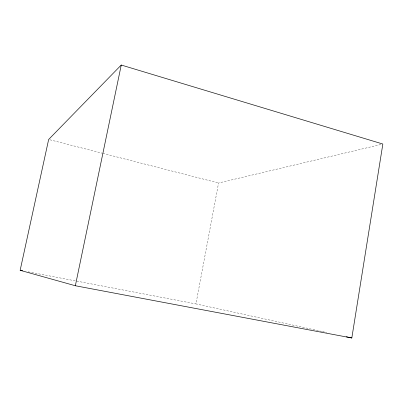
<?xml version="1.0" encoding="UTF-8"?>
<svg xmlns="http://www.w3.org/2000/svg" width="403" height="403" viewBox="0 0 403 403"><rect width="100%" height="100%" fill="white"/><g stroke="black" fill="none" stroke-linecap="round" stroke-linejoin="round"><path stroke-width="0.3" stroke-dasharray="2.02 1.51" d="M321.75 331.402L195.944 303.922L218.567 182.997L381.016 144.47M28.17 271.834L195.944 303.922M322.365 331.538L326.662 332.475M49.871 139.786L102.246 153.2M102.856 153.357L218.567 182.997"/><path stroke-width="0.6" d="M351.819 337.971L382.85 144.032L121.253 65.029L48.652 139.473L20.15 270.302L75.346 285.747L351.819 337.971L346.298 336.767M75.346 285.747L121.253 65.029M20.15 270.302L22.618 270.771"/></g></svg>
